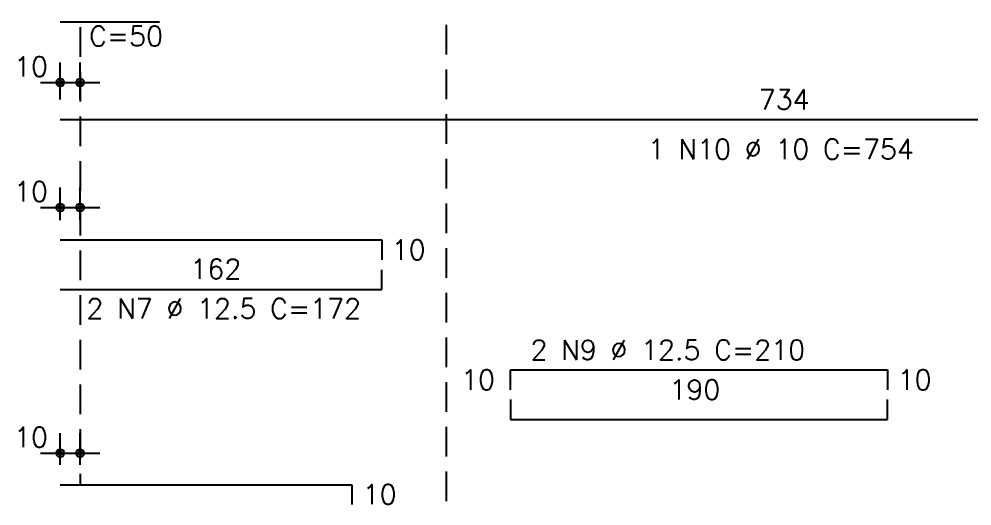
# Model space of a CAD drawing. Extents: x -1.9 to 86, y -1.6 to 60.9.
# Drawn here: x 6.74 to 16.34, y 42.05 to 46.95 of the extents above; entities that cross this region are included whole.
import ezdxf

# ---------------------------------------------------------------- set-up
doc = ezdxf.new("R2010")
doc.units = 0
doc.header["$MEASUREMENT"] = 0
doc.linetypes.add('ESTILO_TQS_0001', pattern=[0.45, 0.3, -0.15])
for name, color, linetype in [('PENA_01', 1, 'CONTINUOUS'), ('PENA_02', 2, 'CONTINUOUS'), ('PENA_03', 3, 'CONTINUOUS'), ('PENA_05', 5, 'CONTINUOUS')]:
    doc.layers.add(name, color=color, linetype=linetype)
doc.styles.get("Standard").update_dxf_attribs({"font": 'ROMANS.SHX'})

msp = doc.modelspace()

# ---------------------------------------------------------------- linework, layer by layer
at = {"layer": 'PENA_01', "linetype": 'ESTILO_TQS_0001'}
for p, q in [((7.35153, 52.272139), (7.35153, 42.261839)), ((11.04153, 48.247139), (11.04153, 38.118991))]:
    msp.add_line(p, q, dxfattribs=at)
at = {"layer": 'PENA_01', "linetype": 'Continuous'}
for p, q in [((7.15153, 46.14344), (7.15153, 46.514634)), ((7.35153, 46.14344), (7.35153, 46.514634)), ((6.95153, 46.314634), (7.55153, 46.314634)), ((7.15153, 44.928932), (7.15153, 45.255883)), ((7.35153, 44.928932), (7.35153, 45.255883)), ((6.95153, 45.055883), (7.55153, 45.055883)), ((7.15153, 42.461839), (7.15153, 42.780848)), ((7.35153, 42.461839), (7.35153, 42.780848)), ((6.95153, 42.580848), (7.55153, 42.580848))]:
    msp.add_line(p, q, dxfattribs=at)
at = {"layer": 'PENA_02', "linetype": 'Continuous'}
for centre, radius in [((7.15153, 46.314634), 0.04), ((7.15153, 46.314634), 0.02), ((7.35153, 46.314634), 0.04), ((7.35153, 46.314634), 0.02), ((7.15153, 45.055883), 0.04), ((7.15153, 45.055883), 0.02), ((7.35153, 45.055883), 0.04), ((7.35153, 45.055883), 0.02), ((7.15153, 42.580848), 0.04), ((7.15153, 42.580848), 0.02), ((7.35153, 42.580848), 0.04), ((7.35153, 42.580848), 0.02)]:
    msp.add_circle(centre, radius, dxfattribs=at)
at = {"layer": 'PENA_03', "linetype": 'Continuous'}
for p, q in [((7.15153, 46.925016), (7.15153, 46.925016)), ((7.35153, 46.925016), (7.35153, 46.925016)), ((7.15153, 45.94344), (7.15153, 45.94344)), ((7.35153, 45.94344), (7.35153, 45.94344)), ((7.15153, 44.728932), (7.15153, 44.728932)), ((7.35153, 44.728932), (7.35153, 44.728932)), ((7.15153, 42.261839), (7.15153, 42.261839)), ((7.35153, 42.261839), (7.35153, 42.261839))]:
    msp.add_line(p, q, dxfattribs=at)
at = {"layer": 'PENA_05', "linetype": 'Continuous'}
for p, q in [((7.15153, 46.925016), (8.15153, 46.925016)), ((7.15153, 45.94344), (21.83153, 45.94344)), ((7.15153, 44.728932), (10.39153, 44.728932)), ((10.39153, 44.728932), (10.39153, 44.528932)), ((10.39153, 44.228932), (10.39153, 44.428932)), ((7.15153, 44.228932), (10.39153, 44.228932)), ((11.69153, 43.22016), (11.69153, 43.42016)), ((11.69153, 43.42016), (15.49153, 43.42016)), ((15.49153, 43.42016), (15.49153, 43.22016)), ((11.69153, 43.12016), (11.69153, 42.92016)), ((15.49153, 42.92016), (15.49153, 43.12016)), ((11.69153, 42.92016), (15.49153, 42.92016)), ((7.15153, 42.261839), (10.09153, 42.261839)), ((10.09153, 42.261839), (10.09153, 42.061839))]:
    msp.add_line(p, q, dxfattribs=at)

# ---------------------------------------------------------------- texts
at = {"layer": 'PENA_03', "linetype": 'Continuous'}
for s, p in [('C=50', (7.442327, 46.682615)), ('10', (6.684864, 46.374634)), ('734', (14.19153, 46.04344)), ('1 N10 %%c 10 C=754', (13.073594, 45.543603)), ('10', (6.684864, 45.115883)), ('10', (10.49153, 44.528932)), ('162', (8.462494, 44.335802)), ('2 N7 %%c 12.5 C=172', (7.415525, 43.93724)), ('2 N9 %%c 12.5 C=210', (11.89153, 43.52016)), ('10', (11.19153, 43.22016)), ('10', (15.59153, 43.22016)), ('190', (13.29153, 43.12016)), ('10', (6.684864, 42.640848)), ('10', (10.19953, 42.065839))]:
    msp.add_text(s, height=0.2, dxfattribs=at).set_placement(p)

doc.saveas('drawing.dxf')
